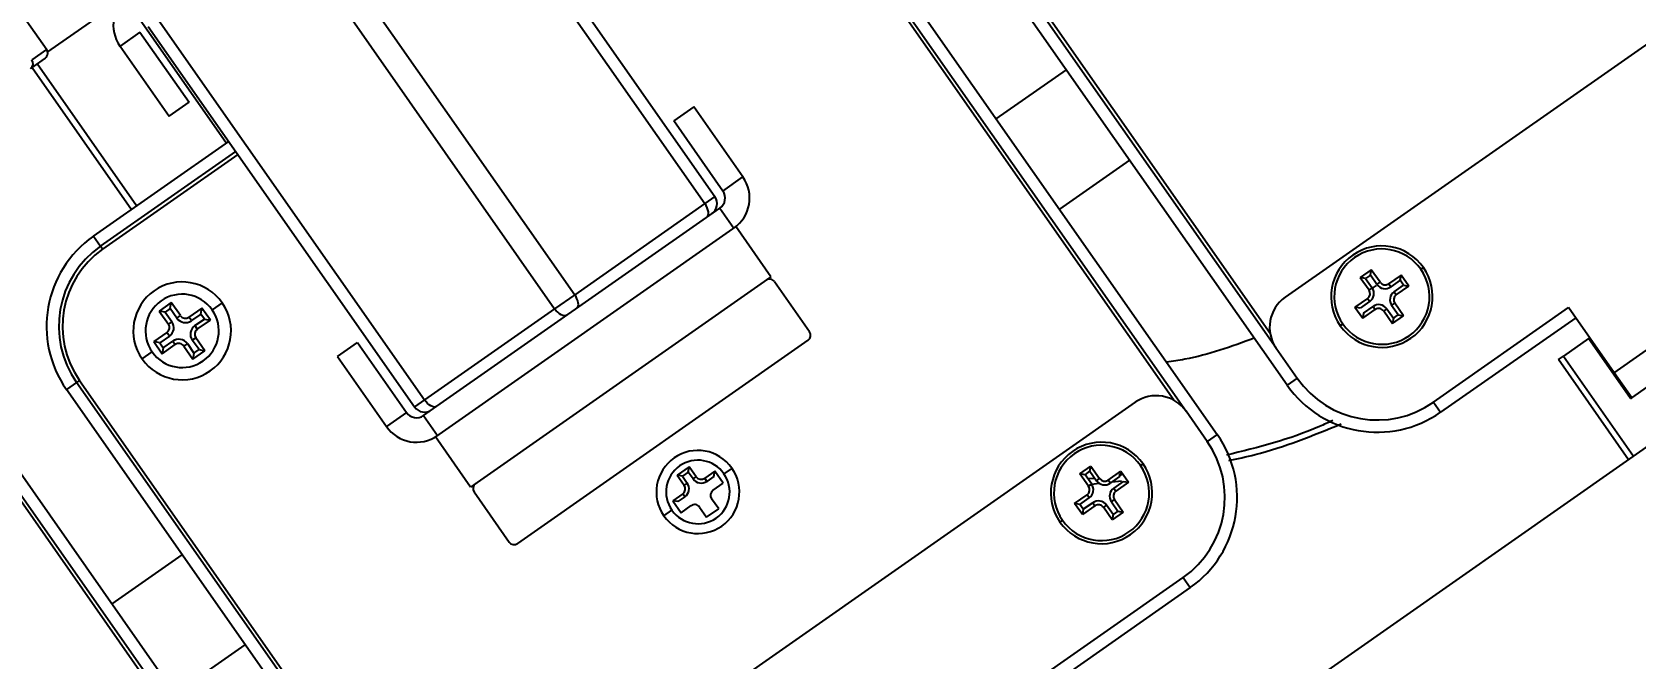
# Model space of a CAD drawing. Header units: millimetres. Extents: x 152904052 to 153933663, y 538271515 to 539240469.
# Drawn here: x 153452259.3 to 153452390.5, y 538569365.9 to 538569417.1 of the extents above; entities that cross this region are included whole.
import ezdxf
from ezdxf.enums import TextEntityAlignment as Align

# ---------------------------------------------------------------- set-up
doc = ezdxf.new("R2010")
doc.units = ezdxf.units.MM
doc.layers.add('POWR', color=5, linetype='Continuous')
doc.layers.add('TEXT', color=7, linetype='Continuous')
doc.styles.get("Standard").update_dxf_attribs({"font": 'Gulim.ttf'})

msp = doc.modelspace()

# ---------------------------------------------------------------- linework, layer by layer
at = {"layer": 'POWR', "color": 7}
for p, q in [((153452361.94, 538569388.24), (153452329.25, 538569434.93)), ((153452361.04, 538569391.27), (153452330.07, 538569435.5)), ((153452330.31, 538569435.68), (153452360.54, 538569392.51)), ((153452292.51, 538569434.23), (153452314.3, 538569403.1)), ((153452293.32, 538569434.8), (153452315.12, 538569403.68)), ((153452416.66, 538569433.88), (153452361.78, 538569395.45)), ((153452146.47, 538569211.73), (153452458.2, 538569430)), ((153452352.67, 538569387.01), (153452322.45, 538569430.17)), ((153452322.69, 538569430.34), (153452353.67, 538569386.11)), ((153452323.51, 538569430.92), (153452356.21, 538569384.22)), ((153452281.86, 538569426.77), (153452303.65, 538569395.65)), ((153452280.22, 538569425.63), (153452302.01, 538569394.5)), ((153452254.55, 538569424.13), (153452260.46, 538569415.7)), ((153452267.19, 538569420.17), (153452260.53, 538569415.51)), ((153452268.06, 538569418.23), (153452275.18, 538569408.06)), ((153452269.57, 538569418.17), (153452291.37, 538569387.04)), ((153452268.09, 538569417.14), (153452266.46, 538569415.99)), ((153452268.09, 538569417.14), (153452272.11, 538569411.4)), ((153452268.75, 538569417.6), (153452290.55, 538569386.47)), ((153452259.26, 538569414.86), (153452260.46, 538569415.7)), ((153452266.46, 538569415.99), (153452270.47, 538569410.26)), ((153452260.34, 538569415), (153452259.14, 538569414.16)), ((153452259.27, 538569414.25), (153452267.41, 538569402.62)), ((153452267.82, 538569402.91), (153452259.68, 538569414.54)), ((153452338.14, 538569410.03), (153452343.87, 538569414.04)), ((153452270.47, 538569410.26), (153452272.11, 538569411.4)), ((153452313.4, 538569411.02), (153452311.76, 538569409.87)), ((153452317.41, 538569405.28), (153452313.4, 538569411.02)), ((153452315.78, 538569404.13), (153452311.76, 538569409.87)), ((153452264.29, 538569400.43), (153452275.35, 538569408.18)), ((153452264.86, 538569399.61), (153452275.92, 538569407.36)), ((153452276.09, 538569407.11), (153452265.03, 538569399.37)), ((153452349.04, 538569406.67), (153452343.3, 538569402.66)), ((153452315.78, 538569404.13), (153452317.41, 538569405.28)), ((153452315.12, 538569403.68), (153452314.3, 538569403.1)), ((153452291.28, 538569385.76), (153452315.53, 538569402.74)), ((153452314.3, 538569403.1), (153452303.65, 538569395.65)), ((153452315.53, 538569402.74), (153452316.68, 538569401.1)), ((153452316.84, 538569401.22), (153452292.27, 538569384.01)), ((153452319.71, 538569397.12), (153452316.84, 538569401.22)), ((153452264.29, 538569400.43), (153452264.86, 538569399.61)), ((153452265.03, 538569399.37), (153452264.86, 538569399.61)), ((153452319.71, 538569397.12), (153452295.13, 538569379.91)), ((153452368.81, 538569397.69), (153452367.91, 538569397.06)), ((153452367.91, 538569397.06), (153452368.63, 538569396.04)), ((153452368.34, 538569396.98), (153452367.91, 538569397.06)), ((153452368.74, 538569397.26), (153452368.34, 538569396.98)), ((153452368.34, 538569396.98), (153452368.88, 538569396.21)), ((153452368.74, 538569397.26), (153452368.81, 538569397.69)), ((153452369.28, 538569396.49), (153452368.74, 538569397.26)), ((153452369.53, 538569396.67), (153452368.81, 538569397.69)), ((153452371.25, 538569397.26), (153452370.23, 538569396.54)), ((153452371.18, 538569396.83), (153452371.25, 538569397.26)), ((153452371.88, 538569396.36), (153452371.25, 538569397.26)), ((153452372.88, 538569397.73), (153452373.08, 538569397.87)), ((153452303.65, 538569395.65), (153452302.01, 538569394.5)), ((153452322.86, 538569392.62), (153452320, 538569396.71)), ((153452368.88, 538569396.21), (153452368.63, 538569396.04)), ((153452369.21, 538569396.39), (153452368.81, 538569396.14)), ((153452369.28, 538569396.49), (153452369.53, 538569396.67)), ((153452370.4, 538569396.29), (153452370.23, 538569396.54)), ((153452371.18, 538569396.83), (153452370.4, 538569396.29)), ((153452370.68, 538569395.89), (153452371.45, 538569396.43)), ((153452370.68, 538569395.89), (153452370.86, 538569395.64)), ((153452370.86, 538569395.64), (153452371.88, 538569396.36)), ((153452371.45, 538569396.43), (153452371.18, 538569396.83)), ((153452371.45, 538569396.43), (153452371.88, 538569396.36)), ((153452270.65, 538569395), (153452269.67, 538569394.31)), ((153452269.67, 538569394.31), (153452270.42, 538569393.25)), ((153452270.16, 538569394.23), (153452269.67, 538569394.31)), ((153452270.57, 538569394.51), (153452270.16, 538569394.23)), ((153452270.16, 538569394.23), (153452270.7, 538569393.45)), ((153452270.57, 538569394.51), (153452270.65, 538569395)), ((153452271.11, 538569393.74), (153452270.57, 538569394.51)), ((153452271.4, 538569393.94), (153452270.65, 538569395)), ((153452273.16, 538569394.56), (153452272.1, 538569393.81)), ((153452273.07, 538569394.07), (153452273.16, 538569394.56)), ((153452273.85, 538569393.58), (153452273.16, 538569394.56)), ((153452274.82, 538569394.99), (153452274, 538569394.41)), ((153452302.01, 538569394.5), (153452291.37, 538569387.04)), ((153452368.51, 538569395.34), (153452367.48, 538569394.62)), ((153452367.48, 538569394.62), (153452368.11, 538569393.72)), ((153452367.91, 538569394.55), (153452367.48, 538569394.62)), ((153452368.68, 538569395.09), (153452367.91, 538569394.55)), ((153452368.11, 538569393.72), (153452369.14, 538569394.44)), ((153452368.19, 538569394.15), (153452368.96, 538569394.69)), ((153452368.68, 538569395.09), (153452368.51, 538569395.34)), ((153452368.96, 538569394.69), (153452369.14, 538569394.44)), ((153452370.09, 538569394.49), (153452369.83, 538569394.32)), ((153452369.83, 538569394.32), (153452370.55, 538569393.29)), ((153452370.09, 538569394.49), (153452370.63, 538569393.72)), ((153452370.48, 538569394.77), (153452370.74, 538569394.95)), ((153452371.02, 538569394), (153452370.48, 538569394.77)), ((153452371.45, 538569393.92), (153452370.74, 538569394.95)), ((153452373.9, 538569386.85), (153452384.96, 538569394.59)), ((153452388.69, 538569389.27), (153452384.96, 538569394.59)), ((153452270.7, 538569393.45), (153452270.42, 538569393.25)), ((153452271.11, 538569393.74), (153452271.4, 538569393.94)), ((153452272.3, 538569393.53), (153452272.1, 538569393.81)), ((153452273.07, 538569394.07), (153452272.3, 538569393.53)), ((153452272.58, 538569393.12), (153452273.36, 538569393.66)), ((153452272.58, 538569393.12), (153452272.78, 538569392.83)), ((153452272.78, 538569392.83), (153452273.85, 538569393.58)), ((153452273.36, 538569393.66), (153452273.07, 538569394.07)), ((153452273.36, 538569393.66), (153452273.85, 538569393.58)), ((153452366.49, 538569393.25), (153452366.28, 538569393.11)), ((153452368.19, 538569394.15), (153452368.11, 538569393.72)), ((153452370.55, 538569393.29), (153452371.45, 538569393.92)), ((153452370.63, 538569393.72), (153452370.55, 538569393.29)), ((153452370.63, 538569393.72), (153452371.02, 538569394)), ((153452371.02, 538569394), (153452371.45, 538569393.92)), ((153452385.54, 538569393.77), (153452374.48, 538569386.03)), ((153452388.69, 538569389.27), (153452395.24, 538569393.86)), ((153452270.29, 538569392.55), (153452269.23, 538569391.81)), ((153452269.23, 538569391.81), (153452269.92, 538569390.82)), ((153452269.72, 538569391.72), (153452269.23, 538569391.81)), ((153452270.5, 538569392.26), (153452269.72, 538569391.72)), ((153452269.72, 538569391.72), (153452270, 538569391.31)), ((153452270, 538569391.31), (153452270.78, 538569391.86)), ((153452270.5, 538569392.26), (153452270.29, 538569392.55)), ((153452270.78, 538569391.86), (153452270.98, 538569391.57)), ((153452271.97, 538569391.65), (153452271.68, 538569391.45)), ((153452271.97, 538569391.65), (153452272.51, 538569390.87)), ((153452272.37, 538569391.93), (153452272.66, 538569392.13)), ((153452272.92, 538569391.16), (153452272.37, 538569391.93)), ((153452273.41, 538569391.07), (153452272.66, 538569392.13)), ((153452284.24, 538569390.6), (153452285.88, 538569391.74)), ((153452285.88, 538569391.74), (153452289.89, 538569386.01)), ((153452298.99, 538569375.29), (153452322.74, 538569391.92)), ((153452386.58, 538569392.07), (153452384.54, 538569390.63)), ((153452386.58, 538569392.07), (153452386.68, 538569392.13)), ((153452390.03, 538569387.15), (153452386.58, 538569392.07)), ((153452390.12, 538569387.22), (153452396.68, 538569391.81)), ((153452268.26, 538569390.4), (153452269.08, 538569390.97)), ((153452269.92, 538569390.82), (153452270.98, 538569391.57)), ((153452270, 538569391.31), (153452269.92, 538569390.82)), ((153452271.68, 538569391.45), (153452272.42, 538569390.38)), ((153452272.42, 538569390.38), (153452273.41, 538569391.07)), ((153452272.51, 538569390.87), (153452272.42, 538569390.38)), ((153452272.51, 538569390.87), (153452272.92, 538569391.16)), ((153452272.92, 538569391.16), (153452273.41, 538569391.07)), ((153452284.24, 538569390.6), (153452288.25, 538569384.86)), ((153452361.04, 538569391.27), (153452362.76, 538569388.81)), ((153452384.13, 538569390.35), (153452384.54, 538569390.63)), ((153452389.86, 538569382.15), (153452384.13, 538569390.35)), ((153452384.54, 538569390.63), (153452390.27, 538569382.44)), ((153452390.12, 538569387.22), (153452388.69, 538569389.27)), ((153452262.9, 538569388.47), (153452262.08, 538569387.9)), ((153452294.77, 538569341.21), (153452262.08, 538569387.9)), ((153452263.14, 538569388.64), (153452262.9, 538569388.47)), ((153452293.87, 538569344.24), (153452262.9, 538569388.47)), ((153452263.14, 538569388.64), (153452293.37, 538569345.48)), ((153452362.76, 538569388.81), (153452361.94, 538569388.24)), ((153452291.37, 538569387.04), (153452290.55, 538569386.47)), ((153452349.49, 538569386.85), (153452294.61, 538569348.42)), ((153452373.9, 538569386.85), (153452374.48, 538569386.03)), ((153452389.8, 538569387.48), (153452389.85, 538569387.61)), ((153452389.85, 538569387.4), (153452389.95, 538569387.47)), ((153452390.03, 538569387.15), (153452390.12, 538569387.22)), ((153452289.89, 538569386.01), (153452288.25, 538569384.86)), ((153452291.28, 538569385.76), (153452292.43, 538569384.13)), ((153452355.39, 538569383.65), (153452353.67, 538569386.11)), ((153452256.34, 538569383.88), (153452289.04, 538569337.19)), ((153452295.13, 538569379.91), (153452292.27, 538569384.01)), ((153452356.21, 538569384.22), (153452355.39, 538569383.65)), ((153452285.5, 538569339.97), (153452255.28, 538569383.14)), ((153452255.52, 538569383.31), (153452286.5, 538569339.08)), ((153452313.02, 538569381.57), (153452312.04, 538569380.88)), ((153452312.94, 538569381.14), (153452312.46, 538569380.81)), ((153452312.94, 538569381.14), (153452313.02, 538569381.57)), ((153452313.34, 538569380.58), (153452312.94, 538569381.14)), ((153452313.59, 538569380.75), (153452313.02, 538569381.57)), ((153452315.11, 538569381.2), (153452314.29, 538569380.63)), ((153452315.03, 538569380.78), (153452315.11, 538569381.2)), ((153452315.8, 538569380.22), (153452315.11, 538569381.2)), ((153452316.52, 538569381.46), (153452315.86, 538569381)), ((153452344.98, 538569381), (153452345.88, 538569381.63)), ((153452345.4, 538569380.92), (153452345.8, 538569381.2)), ((153452345.8, 538569381.2), (153452345.88, 538569381.63)), ((153452345.8, 538569381.2), (153452346.34, 538569380.43)), ((153452345.88, 538569381.63), (153452346.59, 538569380.61)), ((153452347.29, 538569380.48), (153452348.32, 538569381.2)), ((153452348.24, 538569380.77), (153452348.32, 538569381.2)), ((153452348.32, 538569381.2), (153452348.95, 538569380.3)), ((153452349.94, 538569381.67), (153452350.15, 538569381.81)), ((153452312.04, 538569380.88), (153452312.61, 538569380.06)), ((153452312.46, 538569380.81), (153452312.04, 538569380.88)), ((153452312.46, 538569380.81), (153452312.86, 538569380.24)), ((153452312.86, 538569380.24), (153452312.61, 538569380.06)), ((153452313.34, 538569380.58), (153452313.59, 538569380.75)), ((153452314.46, 538569380.38), (153452314.29, 538569380.63)), ((153452315.03, 538569380.78), (153452314.46, 538569380.38)), ((153452314.98, 538569379.65), (153452315.8, 538569380.22)), ((153452345.69, 538569379.98), (153452344.98, 538569381)), ((153452345.4, 538569380.92), (153452344.98, 538569381)), ((153452345.95, 538569380.15), (153452345.4, 538569380.92)), ((153452346.22, 538569380.61), (153452345.64, 538569380.59)), ((153452345.95, 538569380.15), (153452345.69, 538569379.98)), ((153452345.94, 538569380.16), (153452346.56, 538569380.22)), ((153452346.34, 538569380.43), (153452346.59, 538569380.61)), ((153452347.47, 538569380.23), (153452347.29, 538569380.48)), ((153452347.47, 538569380.23), (153452348.24, 538569380.77)), ((153452347.62, 538569380.34), (153452348.38, 538569380.42)), ((153452348.52, 538569380.37), (153452347.75, 538569379.83)), ((153452347.75, 538569379.83), (153452347.92, 538569379.58)), ((153452348.95, 538569380.3), (153452347.92, 538569379.58)), ((153452348.5, 538569380.94), (153452348.13, 538569380.87)), ((153452348.52, 538569380.37), (153452348.95, 538569380.3)), ((153452295.42, 538569379.51), (153452298.29, 538569375.41)), ((153452312.49, 538569379.37), (153452311.67, 538569378.79)), ((153452311.67, 538569378.79), (153452312.36, 538569377.81)), ((153452312.09, 538569378.72), (153452311.67, 538569378.79)), ((153452312.66, 538569379.12), (153452312.09, 538569378.72)), ((153452312.66, 538569379.12), (153452312.49, 538569379.37)), ((153452315.43, 538569378.13), (153452314.85, 538569378.95)), ((153452344.55, 538569378.56), (153452345.57, 538569379.28)), ((153452345.18, 538569377.66), (153452344.55, 538569378.56)), ((153452344.97, 538569378.49), (153452344.55, 538569378.56)), ((153452344.97, 538569378.49), (153452345.75, 538569379.03)), ((153452345.25, 538569378.09), (153452344.97, 538569378.49)), ((153452346.03, 538569378.63), (153452345.25, 538569378.09)), ((153452345.75, 538569379.03), (153452345.57, 538569379.28)), ((153452346.03, 538569378.63), (153452346.2, 538569378.38)), ((153452347.55, 538569378.71), (153452347.8, 538569378.89)), ((153452347.55, 538569378.71), (153452348.09, 538569377.94)), ((153452347.8, 538569378.89), (153452348.52, 538569377.86)), ((153452310.95, 538569377.56), (153452311.6, 538569378.02)), ((153452312.36, 538569377.81), (153452313.17, 538569378.39)), ((153452313.87, 538569378.26), (153452314.44, 538569377.44)), ((153452314.44, 538569377.44), (153452315.43, 538569378.13)), ((153452343.55, 538569377.19), (153452343.35, 538569377.05)), ((153452346.2, 538569378.38), (153452345.18, 538569377.66)), ((153452345.25, 538569378.09), (153452345.18, 538569377.66)), ((153452347.15, 538569378.43), (153452346.9, 538569378.26)), ((153452347.62, 538569377.23), (153452346.9, 538569378.26)), ((153452347.69, 538569377.66), (153452347.15, 538569378.43)), ((153452348.52, 538569377.86), (153452347.62, 538569377.23)), ((153452347.69, 538569377.66), (153452347.62, 538569377.23)), ((153452348.09, 538569377.94), (153452347.69, 538569377.66)), ((153452348.09, 538569377.94), (153452348.52, 538569377.86)), ((153452265.81, 538569370.37), (153452271.54, 538569374.38)), ((153452324.34, 538569352.15), (153452353.42, 538569372.51)), ((153452353.42, 538569372.51), (153452354, 538569371.69)), ((153452354, 538569371.69), (153452324.92, 538569351.33)), ((153452270.97, 538569362.99), (153452276.7, 538569367.01))]:
    msp.add_line(p, q, dxfattribs=at)
at = {"layer": 'POWR', "color": 7, "flags": 128}
for points in [[(153452314.47, 538569402), (153452314.53, 538569402.07), (153452314.58, 538569402.17), (153452314.6, 538569402.29), (153452314.59, 538569402.44), (153452314.55, 538569402.6), (153452314.49, 538569402.77), (153452314.41, 538569402.94), (153452314.3, 538569403.1)], [(153452303.82, 538569394.54), (153452303.89, 538569394.61), (153452303.93, 538569394.71), (153452303.95, 538569394.84), (153452303.94, 538569394.98), (153452303.9, 538569395.14), (153452303.84, 538569395.31), (153452303.76, 538569395.48), (153452303.65, 538569395.65)], [(153452303, 538569393.97), (153452302.91, 538569393.93), (153452302.8, 538569393.92), (153452302.67, 538569393.94), (153452302.54, 538569394), (153452302.4, 538569394.09), (153452302.26, 538569394.21), (153452302.13, 538569394.34), (153452302.01, 538569394.5)], [(153452292.35, 538569386.51), (153452292.26, 538569386.47), (153452292.15, 538569386.46), (153452292.02, 538569386.49), (153452291.89, 538569386.55), (153452291.75, 538569386.63), (153452291.62, 538569386.75), (153452291.49, 538569386.89), (153452291.37, 538569387.04)]]:
    msp.add_lwpolyline(points, dxfattribs=at)
at = {"layer": 'POWR', "color": 7}
for centre, radius, start, end in [((153452268.91, 538569417.71), 3, 125, 215), ((153452258.85, 538569414.57), 0.499, 305.07, 35.0698), ((153452314.96, 538569403.56), 3, 305, 35), ((153452314.3, 538569403.1), 1, 305, 35), ((153452314.96, 538569403.56), 1, 305, 35), ((153452269.45, 538569393.06), 9, 125, 215), ((153452269.45, 538569393.06), 8, 125, 215), ((153452369.68, 538569395.49), 4.15, 35, 215), ((153452269.45, 538569393.06), 7.7, 125, 215), ((153452369.68, 538569395.49), 3.9, 35, 215), ((153452319.59, 538569396.43), 0.5, 35, 125), ((153452369.68, 538569395.49), 4.15, 215, 35), ((153452369.68, 538569395.49), 3.9, 215, 35), ((153452271.54, 538569392.69), 4, 35, 215), ((153452271.54, 538569392.69), 3, 35, 215), ((153452368.22, 538569395.75), 0.5, 305, 35), ((153452368.22, 538569395.75), 0.807, 305, 35), ((153452369.94, 538569396.95), 0.807, 215, 305), ((153452369.94, 538569396.95), 0.5, 215, 305), ((153452371.15, 538569395.23), 0.807, 125, 215), ((153452371.15, 538569395.23), 0.5, 125, 215), ((153452271.54, 538569392.69), 4, 215, 35), ((153452271.54, 538569392.69), 3, 215, 35), ((153452363.5, 538569392.99), 3, 125, 215), ((153452369.42, 538569394.03), 0.807, 35, 125), ((153452369.42, 538569394.03), 0.5, 35, 125), ((153452270.01, 538569392.96), 0.5, 305, 35), ((153452270.01, 538569392.96), 0.851, 305, 35), ((153452271.81, 538569394.22), 0.851, 215, 305), ((153452271.81, 538569394.22), 0.5, 215, 305), ((153452273.07, 538569392.42), 0.851, 125, 215), ((153452271.27, 538569391.16), 0.851, 35, 125), ((153452271.27, 538569391.16), 0.5, 35, 125), ((153452273.07, 538569392.42), 0.5, 125, 215), ((153452322.45, 538569392.33), 0.5, 305, 35), ((153452369.31, 538569393.4), 9, 215, 305), ((153452369.31, 538569393.4), 8, 215, 305), ((153452291.37, 538569387.04), 1, 215, 305), ((153452351.21, 538569384.39), 3, 35, 125), ((153452290.71, 538569386.58), 1, 215, 305), ((153452290.71, 538569386.58), 3, 215, 305), ((153452348.84, 538569379.06), 9, 305, 35), ((153452313.73, 538569379.51), 3.4, 35, 215), ((153452346.75, 538569379.43), 4.15, 35, 215), ((153452346.75, 538569379.43), 3.9, 35, 215), ((153452348.84, 538569379.06), 8, 305, 35), ((153452313.73, 538569379.51), 3.4, 215, 35), ((153452313.73, 538569379.51), 2.6, 35, 215), ((153452346.75, 538569379.43), 4.15, 215, 35), ((153452346.75, 538569379.43), 3.9, 215, 35), ((153452295.83, 538569379.79), 0.5, 125, 215), ((153452313.73, 538569379.51), 2.6, 215, 35), ((153452312.2, 538569379.78), 0.5, 305, 35), ((153452312.2, 538569379.78), 0.807, 305, 35), ((153452314, 538569381.04), 0.807, 215, 305), ((153452314, 538569381.04), 0.5, 215, 305), ((153452345.28, 538569379.69), 0.5, 305, 35), ((153452345.28, 538569379.69), 0.807, 305, 35), ((153452347, 538569380.89), 0.807, 215, 305), ((153452347, 538569380.89), 0.5, 215, 305), ((153452348.21, 538569379.17), 0.807, 125, 215), ((153452313.46, 538569377.98), 0.5, 35, 125), ((153452315.26, 538569379.24), 0.5, 125, 215), ((153452346.49, 538569377.97), 0.807, 35, 125), ((153452348.21, 538569379.17), 0.5, 125, 215), ((153452346.49, 538569377.97), 0.5, 35, 125), ((153452298.7, 538569375.7), 0.5, 215, 305)]:
    msp.add_arc(centre, radius, start, end, dxfattribs=at)
for points, knots in [([(153452260.34, 538569415), (153452260.39, 538569415.05), (153452260.5, 538569415.15), (153452260.56, 538569415.36), (153452260.54, 538569415.55), (153452260.49, 538569415.65), (153452260.46, 538569415.7)], [0, 0, 0, 0, 0.270336, 0.562527, 0.789797, 1, 1, 1, 1]), ([(153452359.24, 538569392.09), (153452357.37, 538569391.41), (153452355.03, 538569390.56), (153452352.57, 538569390.2), (153452352.08, 538569390.13)], [0, 0, 0, 0, 0.799053, 1, 1, 1, 1]), ([(153452365.66, 538569385.36), (153452365.3, 538569385.19), (153452362.53, 538569383.9), (153452359.55, 538569383.16), (153452356.96, 538569382.51)], [0, 0, 0, 0, 0.129235, 1, 1, 1, 1]), ([(153452357.15, 538569382.08), (153452357.87, 538569382.23), (153452361.03, 538569382.91), (153452364.04, 538569384.13), (153452366.36, 538569385.08)], [0, 0, 0, 0, 0.227864, 1, 1, 1, 1])]:
    msp.add_open_spline(points, degree=3, knots=knots, dxfattribs=at)

# ---------------------------------------------------------------- texts
at = {"layer": 'TEXT'}
msp.add_text('전기실#CD', height=4550, rotation=34.9999, dxfattribs=at).set_placement((153466474.48, 538561025.28), align=Align.CENTER)

doc.saveas('drawing.dxf')
